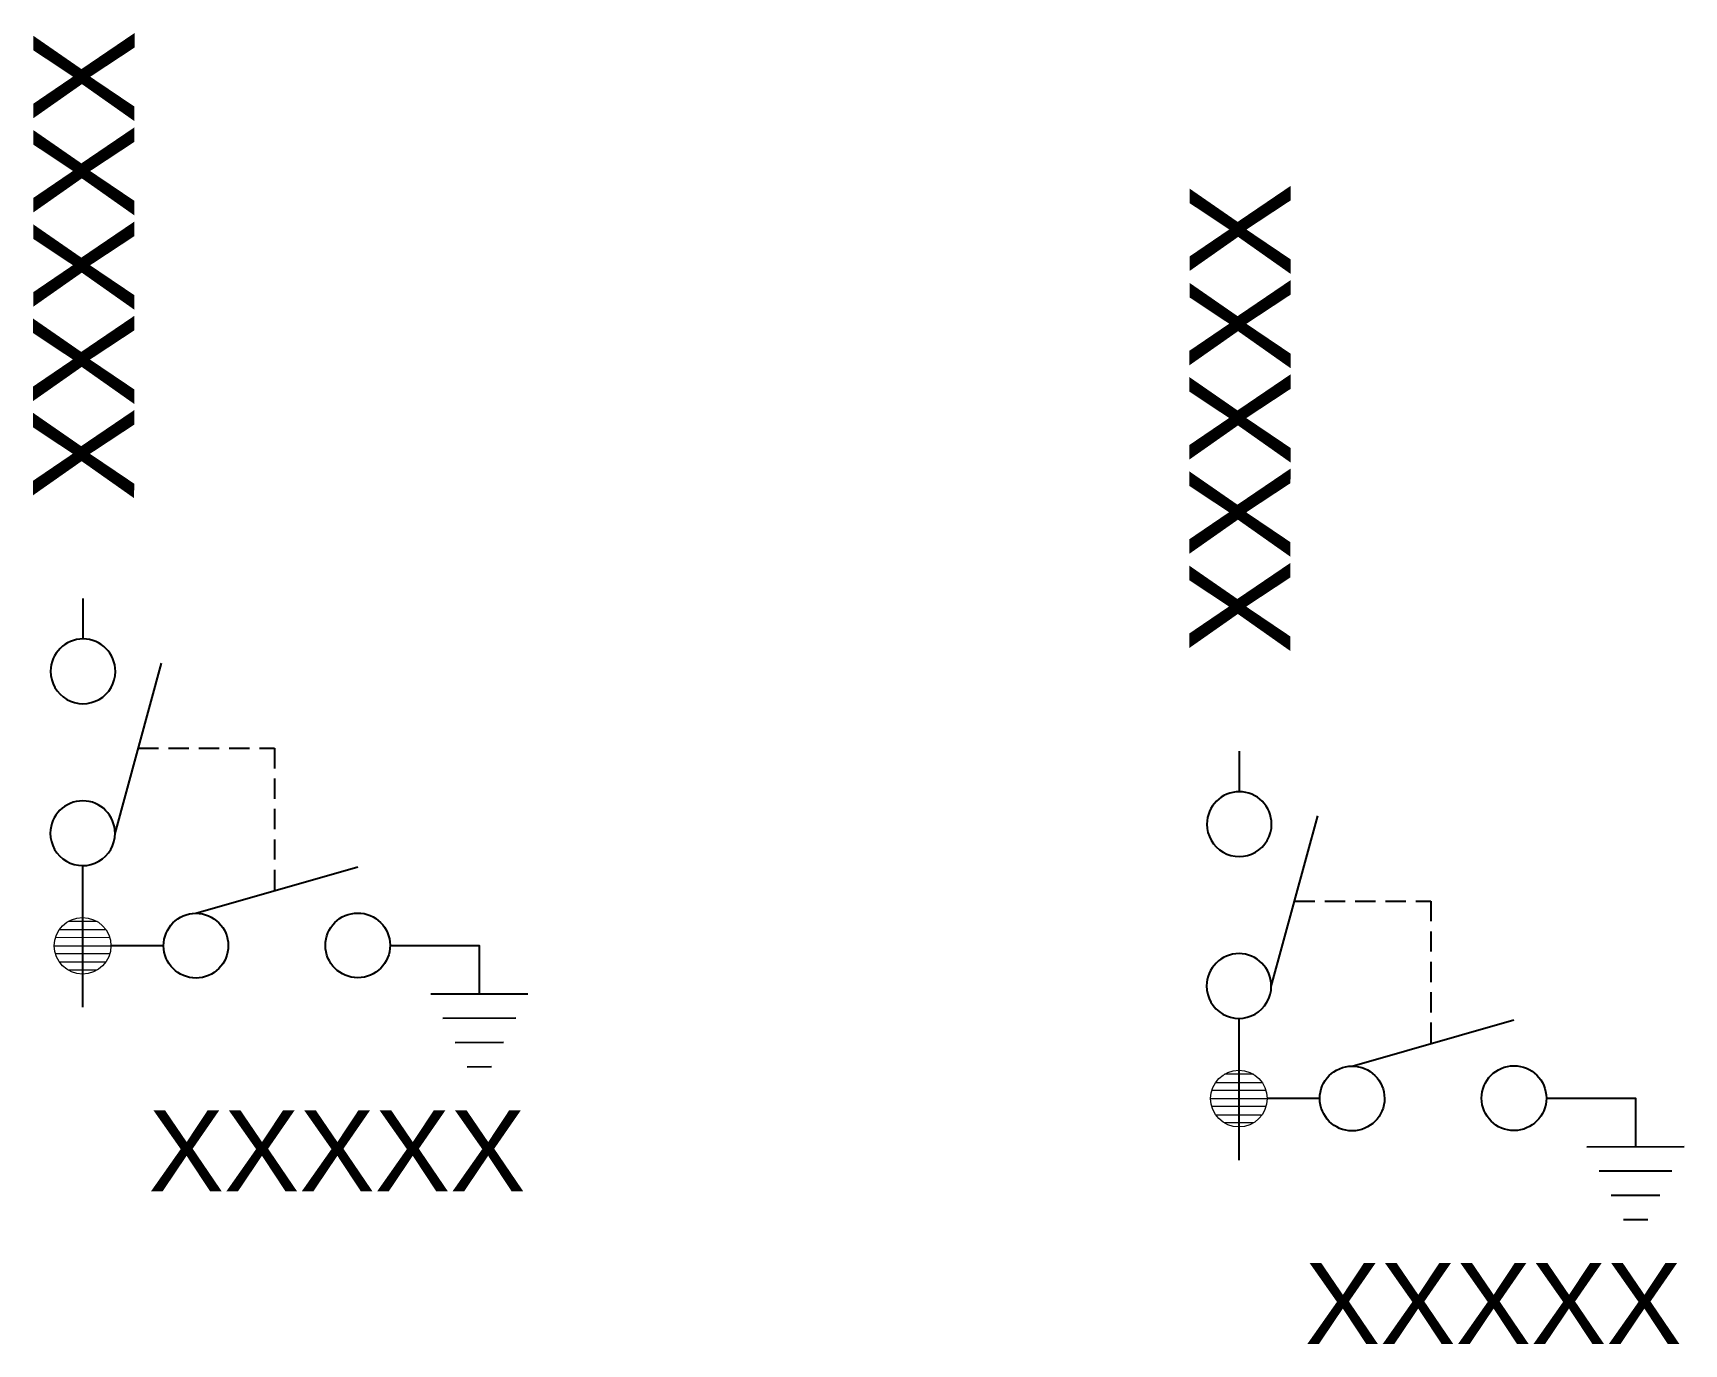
# Model space of a CAD drawing. Header units: metres. Extents: x 294057 to 294097.8, y 6261422.5 to 6261454.9.
import ezdxf
from ezdxf.enums import TextEntityAlignment as Align

# ---------------------------------------------------------------- set-up
doc = ezdxf.new("R2010")
doc.units = ezdxf.units.M
for name, pattern in [('A', [0]), ('CENTERX2', [4, 2.5, -0.5, 0.5, -0.5]), ('DASHED', [0.75, 0.5, -0.25])]:
    doc.linetypes.add(name, pattern=pattern)
doc.layers.get('0').update_dxf_attribs({"color": 6})
doc.layers.add('Equip_HV_NEW', color=2, linetype='Continuous')
doc.styles.add('ARIAL', font='arial.ttf', dxfattribs={"height": 2})
doc.styles.get("Standard").update_dxf_attribs({"font": 'arial.ttf'})
doc.styles.add('SWG_LABEL', font='arial.ttf')
doc.styles.add('SWITCH_LABEL', font='arial.ttf', dxfattribs={"height": 2.5})

# ---------------------------------------------------------------- blocks, each defined once
blk = doc.blocks.new('SWG_SIE_ES_NEW')
for p, q in [((-5.793, 0.779), (-1.793, 1.926)), ((0.012, -1.212), (2.412, -1.207)), ((0.313, -1.811), (2.113, -1.807)), ((0.614, -2.41), (1.814, -2.408)), ((0.915, -3.01), (1.515, -3.008))]:
    blk.add_line(p, q)
for points in [[(-5.789, -0.821, -1), (-5.793, 0.779, -1)], [(-1.789, -0.813, -1), (-1.793, 0.787, -1)]]:
    blk.add_lwpolyline(points, format="xyb", close=True)
for points in [[(-6.591, -0.023), (-7.891, -0.023)], [(-0.991, -0.012), (1.212, -0.012), (1.212, -1.209)]]:
    blk.add_lwpolyline(points)
at = {"flags": 1}
blk.add_attdef('Z', (0, 0), '', height=0.2, dxfattribs=at)
at = {"style": 'SWITCH_LABEL', "flags": 9}
blk.add_attdef('STREET_CODE', text='', height=0.2, dxfattribs=at).set_placement((0, -0.2), align=Align.MIDDLE_LEFT)
at = {"flags": 9}
for tag, p in [('ORIENTATION', (0, -0.4)), ('USAGE', (0, -0.8)), ('PARENT', (0, -0.6)), ('SUBURB', (0, -1)), ('STREETNAME', (0, -1.2)), ('LOCATION', (0, -1.4)), ('NOTES', (0, -1.6)), ('OPERATED_BY', (-0.019, -2.036)), ('OWNED_BY', (-0.013, -1.813)), ('MAINTAINED_BY', (-0.021, -2.243))]:
    blk.add_attdef(tag, text='', height=0.2, dxfattribs=at).set_placement(p, align=Align.MIDDLE_LEFT)
at = {"style": 'ARIAL', "flags": 8}
blk.add_attdef('ASSET_NUM', text='', height=2, dxfattribs=at).set_placement((14.296, -5.086), align=Align.MIDDLE_RIGHT)
blk = doc.blocks.new('SWG_SIE_SU_NEW')
blk.add_line((5.808, 0.79), (1.594, 1.938))
at = {"linetype": 'A', "lineweight": 0}
for p, q in [((8.18, -0.584), (8.181, 0.562)), ((8.381, 0.659), (8.379, -0.682)), ((8.579, -0.712), (8.581, 0.688)), ((8.781, 0.659), (8.779, -0.683)), ((8.98, -0.588), (8.981, 0.564)), ((7.981, 0.347), (7.98, -0.368)), ((9.181, 0.351), (9.18, -0.376))]:
    blk.add_line(p, q, dxfattribs=at)
at = {"linetype": 'DASHED'}
blk.add_lwpolyline([(3.701, 1.364), (3.701, 4.733), (7.222, 4.733)], dxfattribs=at)
for points in [[(1.798, -0.802, 1), (1.802, 0.798, 1)], [(5.798, -0.81, 1), (5.802, 0.79, 1)]]:
    blk.add_lwpolyline(points, format="xyb", close=True)
for points in [[(1, 0), (0, 0)], [(6.6, -0.012), (10.1, -0.012)]]:
    blk.add_lwpolyline(points)
at = {"linetype": 'A', "lineweight": 0}
blk.add_circle((8.582, -0.012), 0.7, dxfattribs=at)
at = {"style": 'SWG_LABEL', "flags": 8}
blk.add_attdef('ASSET_NUM', text='', height=2.5, rotation=179.9544, dxfattribs=at).set_placement((-2.4, 0.012), align=Align.MIDDLE_LEFT)
at = {"flags": 1}
blk.add_attdef('Z', (0, 0), '', height=0.2, dxfattribs=at)
at = {"style": 'SWITCH_LABEL', "flags": 9}
blk.add_attdef('STREET_CODE', text='', height=0.2, dxfattribs=at).set_placement((0, 0), align=Align.MIDDLE_LEFT)
at = {"flags": 9}
for tag, p in [('ORIENTATION', (0, -0.2)), ('PARENT', (0, -0.4)), ('SUBURB', (0, -0.8)), ('USAGE', (0, -0.6)), ('STREETNAME', (0, -1)), ('LOCATION', (0, -1.2)), ('OWNED_BY', (0.002, -1.62)), ('NOTES', (0, -1.4)), ('OPERATED_BY', (-0.004, -1.842)), ('MAINTAINED_BY', (-0.006, -2.049))]:
    blk.add_attdef(tag, text='', height=0.2, dxfattribs=at).set_placement(p, align=Align.MIDDLE_LEFT)
blk = doc.blocks.new('A$C5B840EC7')
at = {"layer": 'Equip_HV_NEW'}
ref = blk.add_blockref('SWG_SIE_SU_NEW', (-1.286, 4.538), dxfattribs=dict(at, rotation=270))
ref.add_attrib('ASSET_NUM', 'XXXXX', dxfattribs={"layer": '0', "height": 2.5, "rotation": 89.9544, "style": 'SWG_LABEL'}).set_placement((-1.275, 6.938), align=Align.MIDDLE_LEFT)
at = {"layer": 'Equip_HV_NEW', "linetype": 'CENTERX2'}
ref = blk.add_blockref('SWG_SIE_ES_NEW', (7.293, -4.02), dxfattribs=at)
ref.add_attrib('ASSET_NUM', 'XXXXX', dxfattribs={"layer": '0', "height": 2, "style": 'ARIAL'}).set_placement((9.649, -9.106), align=Align.MIDDLE_RIGHT)

msp = doc.modelspace()

# ---------------------------------------------------------------- block references
at = {"linetype": 'CENTERX2'}
msp.add_blockref('A$C5B840EC7', (294088.064, 6261432.619), dxfattribs=at)
at = {"layer": 'Equip_HV_NEW'}
ref = msp.add_blockref('SWG_SIE_SU_NEW', (294058.199, 6261440.932), dxfattribs=dict(at, rotation=270))
ref.add_attrib('ASSET_NUM', 'XXXXX', dxfattribs={"layer": '0', "height": 2.5, "rotation": 89.9544, "style": 'SWG_LABEL'}).set_placement((294058.211, 6261443.332), align=Align.MIDDLE_LEFT)
at = {"layer": 'Equip_HV_NEW', "linetype": 'CENTERX2'}
ref = msp.add_blockref('SWG_SIE_ES_NEW', (294066.779, 6261432.374), dxfattribs=at)
ref.add_attrib('ASSET_NUM', 'XXXXX', dxfattribs={"layer": '0', "height": 2, "style": 'ARIAL'}).set_placement((294069.134, 6261427.288), align=Align.MIDDLE_RIGHT)

doc.saveas('drawing.dxf')
